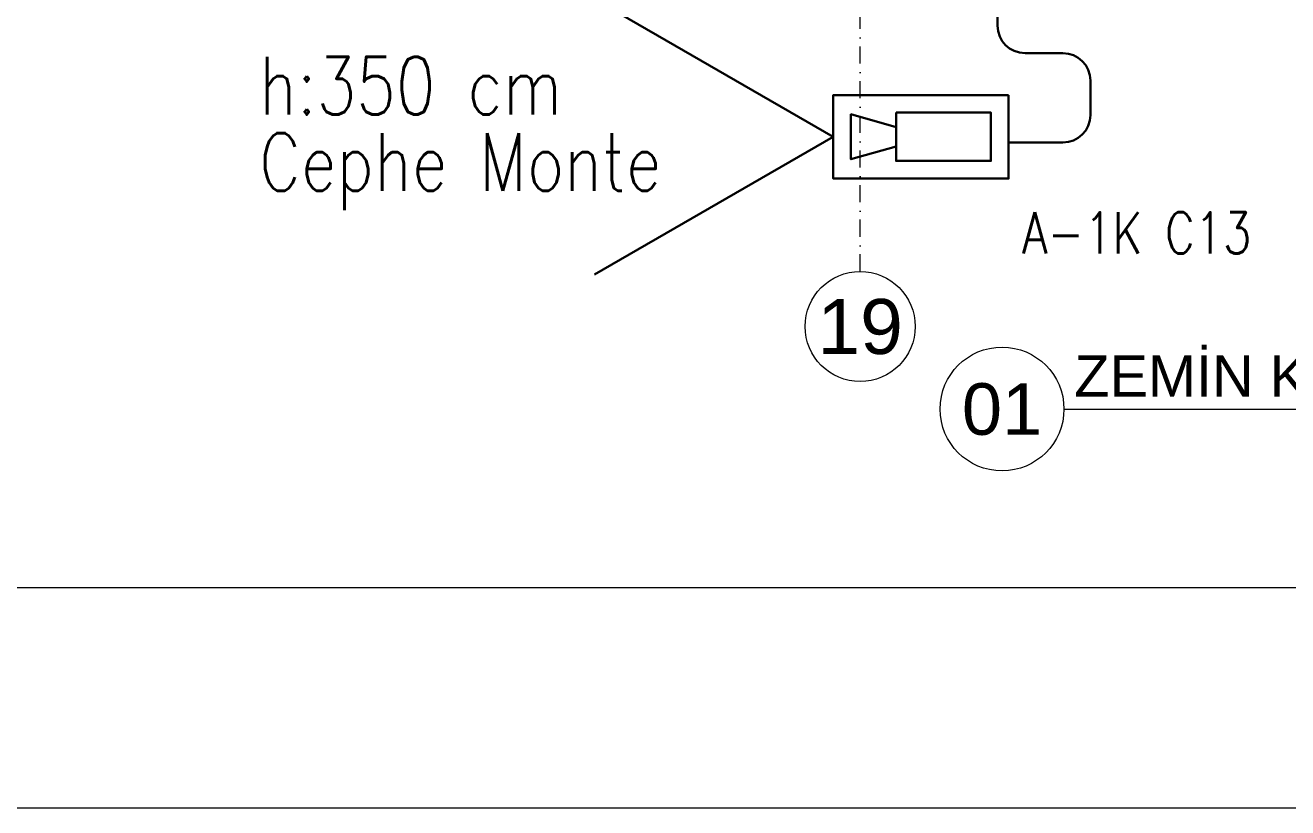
# Model space of a CAD drawing. Extents: x -2050 to 29725, y -1777 to 6820.
# Drawn here: x 4419.2 to 4877.9, y 0 to 284.5 of the extents above; entities that cross this region are included whole.
import ezdxf
from ezdxf.enums import TextEntityAlignment as Align

# ---------------------------------------------------------------- set-up
doc = ezdxf.new("R2010")
doc.units = 0
doc.header["$LTSCALE"] = 25
doc.header["$MEASUREMENT"] = 0
doc.linetypes.add('DASHDOT2', pattern=[0.5, 0.25, -0.125, 0, -0.125])
doc.layers.get('0').update_dxf_attribs({"color": 9, "lineweight": 9})
for name, color, linetype, lineweight in [('10', 9, 'Continuous', 9), ('21', 9, 'Continuous', 9), ('24', 9, 'DASHDOT2', 9), ('40A', 9, 'Continuous', 9), ('DATA TAVAN', 160, 'Continuous', 30), ('E-DAHİLİ KAMERA', 7, 'Continuous', 30), ('E-HARİCİ KAMERA', 7, 'Continuous', 30), ('E-YAZI', 7, 'Continuous', 30)]:
    doc.layers.add(name, color=color, linetype=linetype, lineweight=lineweight)
doc.styles.add('Arial', font='arial.ttf', dxfattribs={"height": 2.5})
doc.styles.add('E-YAZI', font='txttw.shx')
doc.styles.add('MuuM_TEXT-ITALIC', font='ARIALNI.TTF')

# ---------------------------------------------------------------- blocks, each defined once
blk = doc.blocks.new('0_drawinglabel')
blk.add_lwpolyline([(3, 0), (46.459, 0)])
blk.add_circle((0, 0), 3)
at = {"style": 'Arial'}
blk.add_attdef('CIZIMADI', text='', height=2, dxfattribs=at).set_placement((3.5, 0), align=Align.BOTTOM_LEFT)
blk.add_attdef('OLCEK', text='', height=2, dxfattribs=at).set_placement((46.459, 0), align=Align.BOTTOM_RIGHT)
blk.add_attdef('CIZIMNO', text='', height=2.5, dxfattribs=at).set_placement((0, 0), align=Align.MIDDLE)
at = {"style": 'MuuM_TEXT-ITALIC'}
blk.add_attdef('DRAWINGNAME', text='', height=2, dxfattribs=at).set_placement((3.5, -0.592), align=Align.TOP_LEFT)
blk.add_attdef('SCALE', text='', height=2, dxfattribs=at).set_placement((46.459, -0.592), align=Align.TOP_RIGHT)
blk = doc.blocks.new('0_aks')
at = {"linetype": 'Continuous'}
blk.add_circle((0, 0), 2, dxfattribs=at)
at = {"style": 'Arial'}
blk.add_attdef('AKS', text='', height=2, dxfattribs=at).set_placement((0, 0), align=Align.MIDDLE_CENTER)
blk = doc.blocks.new('P-AKS_AUDI')
at = {"layer": '24'}
blk.add_lwpolyline([(0, -2590), (0, -2440)], dxfattribs=at)
at = {"layer": '24', "xscale": 10, "yscale": 10, "zscale": 10}
blk.add_blockref('0_aks', (0, -2610), dxfattribs=at).add_auto_attribs({'AKS': '19'})
blk = doc.blocks.new('p-zemin kat')
at = {"layer": '24'}
blk.add_blockref('P-AKS_AUDI', (4722.5, 2785), dxfattribs=at)
blk = doc.blocks.new('100_HARİCİ KAMERA')
at = {"layer": 'E-DAHİLİ KAMERA', "color": 4}
for q in [(18.805, 6.264), (18.805, -6.264)]:
    blk.add_line((7.955, 0), q, dxfattribs=at)
at = {"layer": 'E-HARİCİ KAMERA', "color": 4}
for points in [[(0, -1.897), (7.955, -1.897), (7.955, 1.897), (0, 1.897)], [(5.106, -1.097), (5.106, 1.097), (0.8, 1.097), (0.8, -1.097)]]:
    blk.add_lwpolyline(points, close=True, dxfattribs=at)
blk.add_lwpolyline([(5.106, 0.439), (7.155, 1.024), (7.155, -1.024), (5.106, -0.439)], dxfattribs=at)

msp = doc.modelspace()

# ---------------------------------------------------------------- linework, layer by layer
at = {"layer": '40A'}
for points in [[(5945, 4205), (0, 4205), (0, 0), (5945, 0)], [(5405.06, 80), (80, 80), (80, 4125), (5405.06, 4125)]]:
    msp.add_lwpolyline(points, close=True, dxfattribs=at)
at = {"layer": 'DATA TAVAN'}
for p, q in [((4772.41, 429.29), (4772.41, 284.4)), ((4782.41, 274.4), (4796.15, 274.4)), ((4806.15, 264.4), (4806.15, 251.9)), ((4776.4, 241.9), (4796.15, 241.9))]:
    msp.add_line(p, q, dxfattribs=at)
for centre, start, end in [((4782.41, 284.4), 180, 270), ((4796.15, 264.4), 0, 90), ((4796.15, 251.9), 270, 0)]:
    msp.add_arc(centre, 10, start, end, dxfattribs=at)

# ---------------------------------------------------------------- block references
at = {"layer": '10'}
msp.add_blockref('p-zemin kat', (0, 0), dxfattribs=at)
at = {"layer": '21'}
ref = msp.add_blockref('0_drawinglabel', (4774.05, 145), dxfattribs=dict(at, xscale=7.5, yscale=7.5, zscale=7.5))
ref.add_attrib('CIZIMNO', '01', dxfattribs={"layer": '0', "height": 18.75, "style": 'Arial'}).set_placement((4774.05, 145), align=Align.MIDDLE)
ref.add_attrib('CIZIMADI', 'ZEMİN KAT PLANI', dxfattribs={"layer": '0', "height": 15, "style": 'Arial'}).set_placement((4800.3, 145), align=Align.BOTTOM_LEFT)
ref.add_attrib('OLCEK', '1:50', dxfattribs={"layer": '0', "height": 15, "style": 'Arial'}).set_placement((5122.5, 145), align=Align.BOTTOM_RIGHT)
at = {"layer": 'E-HARİCİ KAMERA', "xscale": 8.000000000000002, "yscale": 8.000000000000002, "zscale": 8.000000000000002, "rotation": 180}
msp.add_blockref('100_HARİCİ KAMERA', (4776.4, 243.99), dxfattribs=at)

# ---------------------------------------------------------------- texts
at = {"layer": 'E-YAZI', "color": 30, "style": 'E-YAZI', "width": 0.8}
for s, p in [('h:350 cm', (4504.17, 252.08)), ('Cephe Monte', (4504.17, 224.36))]:
    msp.add_text(s, height=21, dxfattribs=at).set_placement(p)
at = {"layer": 'E-YAZI', "color": 6, "style": 'E-YAZI', "width": 0.8}
msp.add_text('A-1K C13', height=15, dxfattribs=at).set_placement((4781.32, 201.57))

doc.saveas('drawing.dxf')
